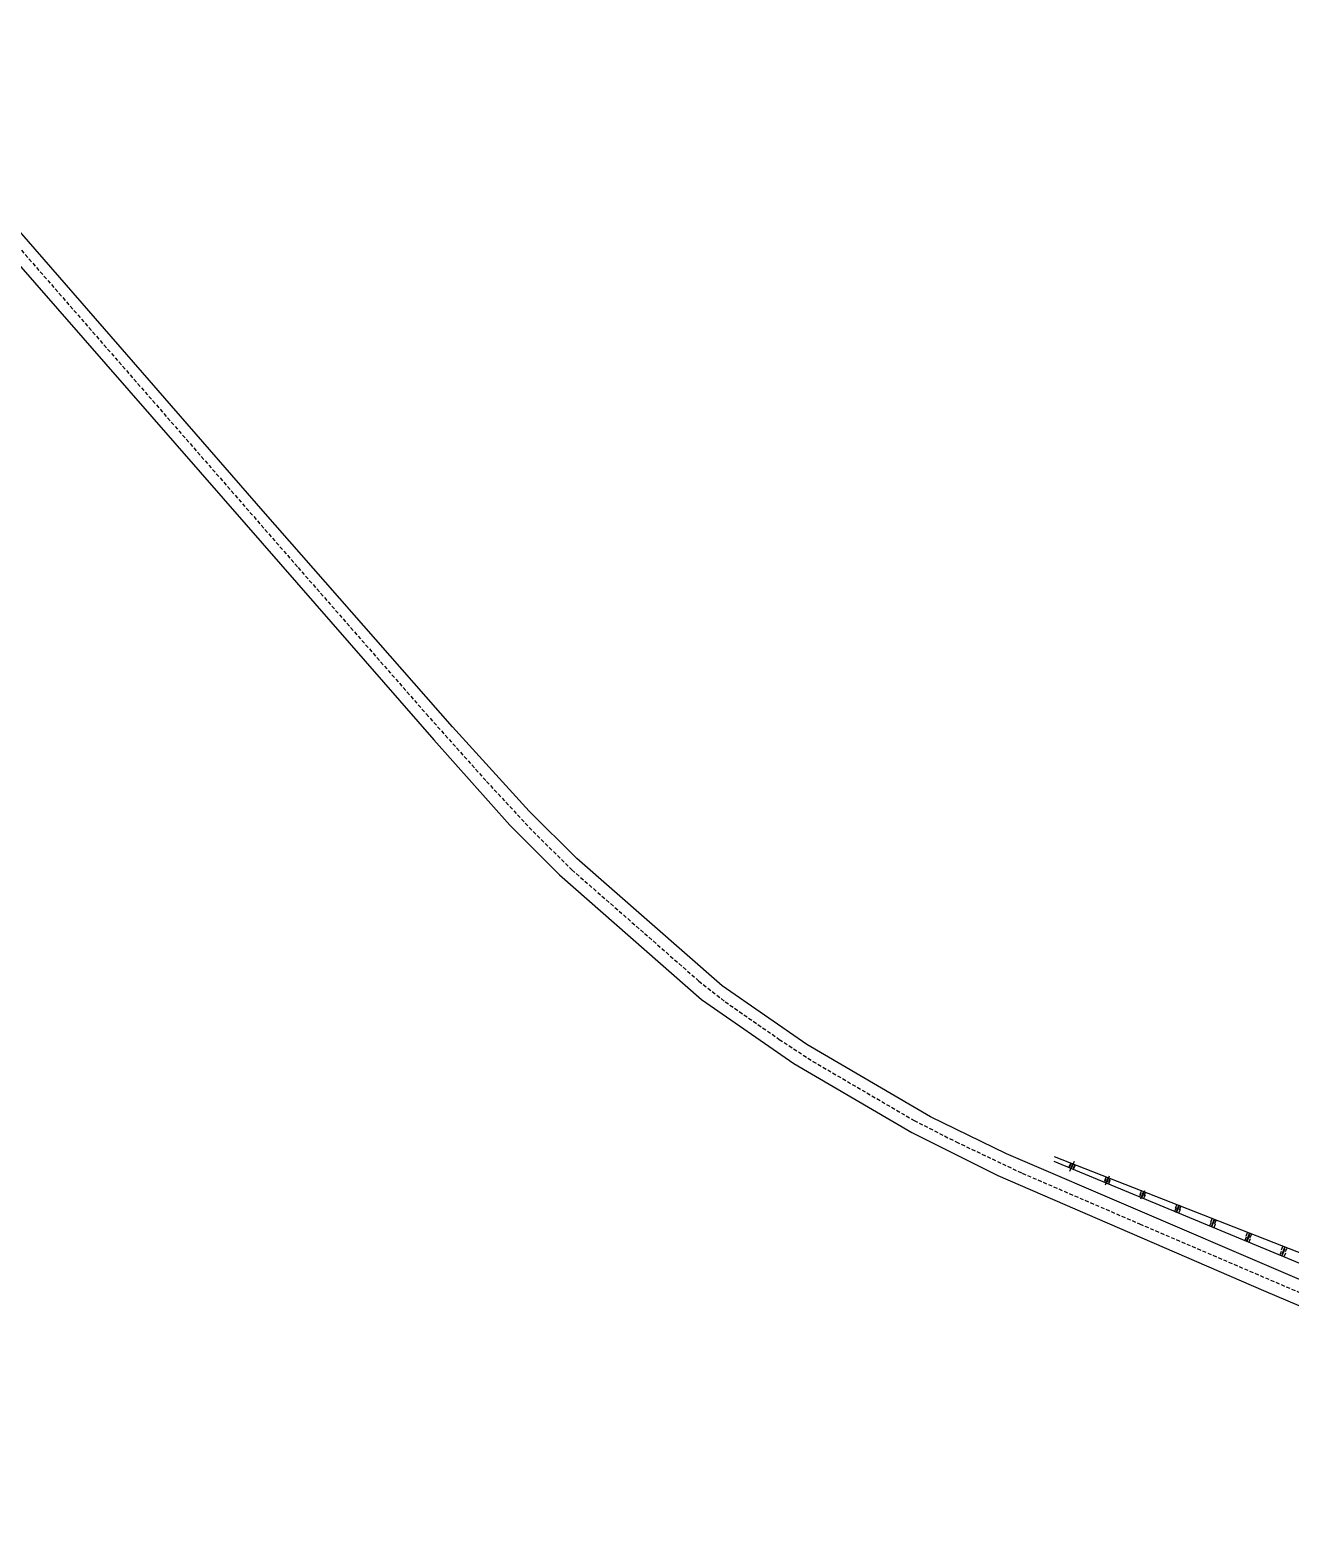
# Model space of a CAD drawing. Header units: millimetres. Extents: x 86000 to 86892, y 139360 to 140000.
# Drawn here: x 86449 to 86614.9, y 139483.5 to 139679.6 of the extents above; entities that cross this region are included whole.
import ezdxf

# ---------------------------------------------------------------- set-up
doc = ezdxf.new("R2010")
doc.units = ezdxf.units.MM
doc.linetypes.add('DASHED', pattern=[0.75, 0.5, -0.25])
doc.layers.get('0').update_dxf_attribs({"linetype": 'CONTINUOUS'})
for name, color, linetype in [('W0001', 6, 'DASHED'), ('W0008', 7, 'CONTINUOUS'), ('W0211', 2, 'CONTINUOUS')]:
    doc.layers.add(name, color=color, linetype=linetype)

# ---------------------------------------------------------------- blocks, each defined once
blk = doc.blocks.new('t211o')
at = {"color": 0, "linetype": 'Continuous'}
for p, q in [((-0.29, 0.5), (-0.29, 0)), ((0, 1), (0, 0)), ((0.29, 0.5), (0.29, 0))]:
    blk.add_line(p, q, dxfattribs=at)

msp = doc.modelspace()

# ---------------------------------------------------------------- linework, layer by layer
at = {"layer": 'W0001'}
msp.add_lwpolyline([(86437.07, 139663.03), (86484.31, 139608.86), (86501.18, 139589.59), (86509.11, 139580.71), (86515.23, 139574.12), (86520.35, 139569.08), (86529.91, 139560.71), (86537.05, 139554.45), (86540.52, 139551.72), (86547.64, 139546.77), (86552.06, 139543.88), (86558.52, 139540.11), (86565.37, 139536.11), (86570.91, 139533.29), (86579.6, 139529.17), (86595.05, 139522.5), (86632.09, 139506.62), (86661.75, 139494.02), (86683.66, 139484.8)], dxfattribs=at)
at = {"layer": 'W0008'}
for points in [[(86684.21, 139486.08), (86652.1, 139499.74), (86612.73, 139516.61), (86577.54, 139531.73), (86567.55, 139536.58), (86551.24, 139546.1), (86540.14, 139553.84), (86521, 139570.59), (86514.74, 139576.8), (86504.64, 139587.89), (86479.74, 139616.28), (86448.82, 139651.74), (86413.92, 139691.9), (86389, 139720.63), (86374.32, 139737.43), (86368.15, 139744.46), (86344.4, 139771.75), (86329.81, 139788.49), (86298.99, 139823.68), (86269.51, 139857.48), (86251.58, 139877.93)], [(86446.6, 139649.81), (86477.48, 139614.46), (86502.17, 139586.2), (86512.17, 139574.97), (86518.73, 139568.43), (86537.42, 139552.03), (86549.55, 139543.6), (86565.08, 139534.53), (86576.4, 139528.88), (86611.35, 139513.74), (86618.9, 139510.55), (86650.93, 139496.91), (86683.11, 139483.51)]]:
    msp.add_lwpolyline(points, dxfattribs=at)
at = {"layer": 'W0211'}
for points in [[(86583.75, 139530.73), (86617.35, 139516.8), (86662.32, 139497.17), (86684.65, 139487.11)], [(86685.58, 139489.3), (86663.09, 139499.04), (86617.82, 139518.01), (86583.83, 139531.33)]]:
    msp.add_lwpolyline(points, dxfattribs=at)

# ---------------------------------------------------------------- block references
for p, rotation in [((86586.25, 139530.38), 158.5961380908943), ((86586.25, 139530.38), 158.5961380908943), ((86586.06, 139529.77), 337.4765129654167), ((86590.91, 139528.56), 158.5961380908943), ((86590.91, 139528.56), 158.5961380908943), ((86590.68, 139527.85), 337.4765129654167), ((86595.56, 139526.73), 158.5961380908943), ((86595.56, 139526.73), 158.5961380908943), ((86595.3, 139525.94), 337.4765129654167), ((86600.22, 139524.91), 158.5961380908943), ((86600.22, 139524.91), 158.5961380908943), ((86599.92, 139524.02), 337.4765129654167), ((86604.87, 139523.08), 158.5961380908943), ((86604.87, 139523.08), 158.5961380908943), ((86604.53, 139522.11), 337.4765129654167), ((86609.53, 139521.26), 158.5961380908943), ((86609.53, 139521.26), 158.5961380908943), ((86609.15, 139520.19), 337.4765129654167), ((86613.77, 139518.28), 337.4765129654167), ((86614.18, 139519.43), 158.5961380908943), ((86614.18, 139519.43), 158.5961380908943)]:
    msp.add_blockref('t211o', p, dxfattribs=dict(at, rotation=rotation))

doc.saveas('drawing.dxf')
